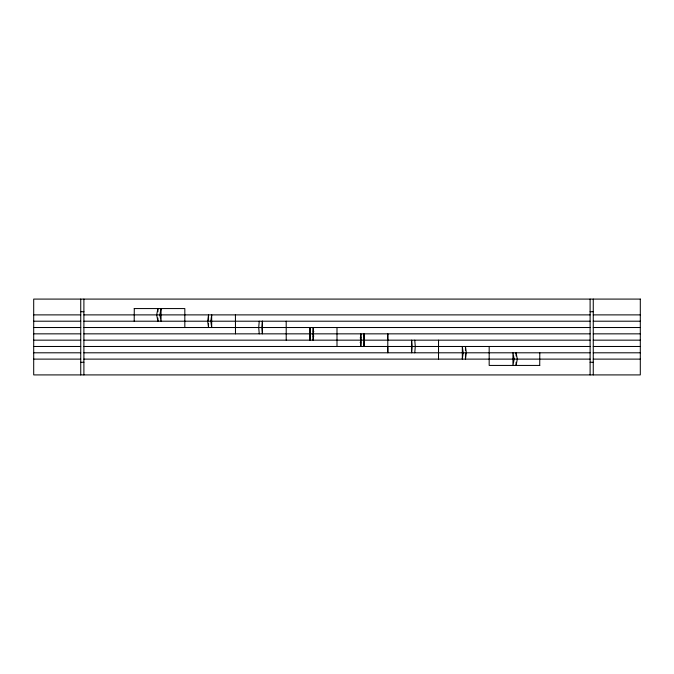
<?xml version="1.0" encoding="UTF-8"?>
<svg xmlns="http://www.w3.org/2000/svg" width="674" height="674" viewBox="0 0 674 674"><rect width="100%" height="100%" fill="white"/><g stroke="black" fill="none" stroke-linecap="round" stroke-linejoin="round"><path stroke-width="1.01" d="M259.246 321.203L258.715 327.522L259.246 333.841M414.754 352.797L415.285 346.478L414.754 340.159M134.202 308.566L184.828 308.566L184.828 327.522M80.737 311.725L83.896 311.725M590.104 311.725L593.263 311.725M33.7 314.884L80.754 314.884M83.896 314.884L590.104 314.884M593.246 314.884L640.3 314.884M33.7 321.203L80.754 321.203M83.896 321.203L590.104 321.203M593.246 321.203L640.3 321.203M33.7 327.522L80.754 327.522M83.896 327.522L590.104 327.522M593.246 327.522L640.3 327.522M33.7 333.841L80.754 333.841M83.896 333.841L590.104 333.841M593.246 333.841L640.3 333.841M33.7 340.159L80.754 340.159M83.896 340.159L590.104 340.159M593.246 340.159L640.3 340.159M33.7 346.478L80.754 346.478M83.896 346.478L590.104 346.478M593.246 346.478L640.3 346.478M33.7 352.797L80.754 352.797M83.896 352.797L590.104 352.797M593.246 352.797L640.3 352.797M33.7 359.116L80.754 359.116M83.896 359.116L590.104 359.116M593.246 359.116L640.3 359.116M80.737 362.275L83.896 362.275M590.104 362.275L593.263 362.275M539.798 365.434L489.172 365.434L489.172 346.478M593.263 299.088L593.263 374.913M590.104 299.088L590.104 374.913M539.798 352.797L539.722 365.434M516.099 355.956L516.099 352.797L517.32 359.116L516.099 365.434L516.099 362.275M465.473 350.691L465.473 346.478L466.349 352.797L465.473 359.116L465.473 353.85M438.547 340.159L438.513 359.116M387.777 340.159L387.777 333.841L387.811 352.797L387.777 346.478M336.992 327.522L337 346.478M286.189 321.203L286.223 340.159M235.428 314.884L235.487 333.841M208.527 320.15L208.527 314.884L207.651 321.203L208.527 327.522L208.527 323.309M157.901 311.725L157.901 308.566L156.68 314.884L157.901 321.203L157.901 318.044M134.278 308.566L134.202 321.203M83.896 299.088L83.896 374.913M80.737 299.088L80.737 374.913M360.801 342.898A3.159 3.159 0 0 1 360.152 342.392M360.152 337.927A3.159 3.159 0 0 1 360.801 337.421M313.848 336.073A3.159 3.159 0 0 1 313.199 336.579M313.199 331.103A3.159 3.159 0 0 1 313.848 331.608M310.023 327.522L310.023 340.159L310.023 327.522M313.183 327.522L313.183 340.159L313.183 327.522M360.994 340.159L360.817 346.478L360.817 333.841L360.994 340.159M364.154 340.159L363.977 346.478L363.977 333.841L364.154 340.159M262.397 321.203L261.874 327.522L262.397 333.841L262.397 321.203M412.126 346.478L411.603 352.797L411.603 340.159L412.126 346.478M211.678 314.884L210.802 321.203L211.678 327.522L211.678 314.884M463.198 352.797L462.322 359.116L462.322 346.478L463.198 352.797M161.052 308.566L159.822 314.884L161.052 321.203L161.052 308.566M514.178 359.116L512.948 365.434L512.948 352.797L514.178 359.116M640.3 299.088L33.7 299.088L33.7 374.913L640.3 374.913L640.3 299.088"/></g></svg>
